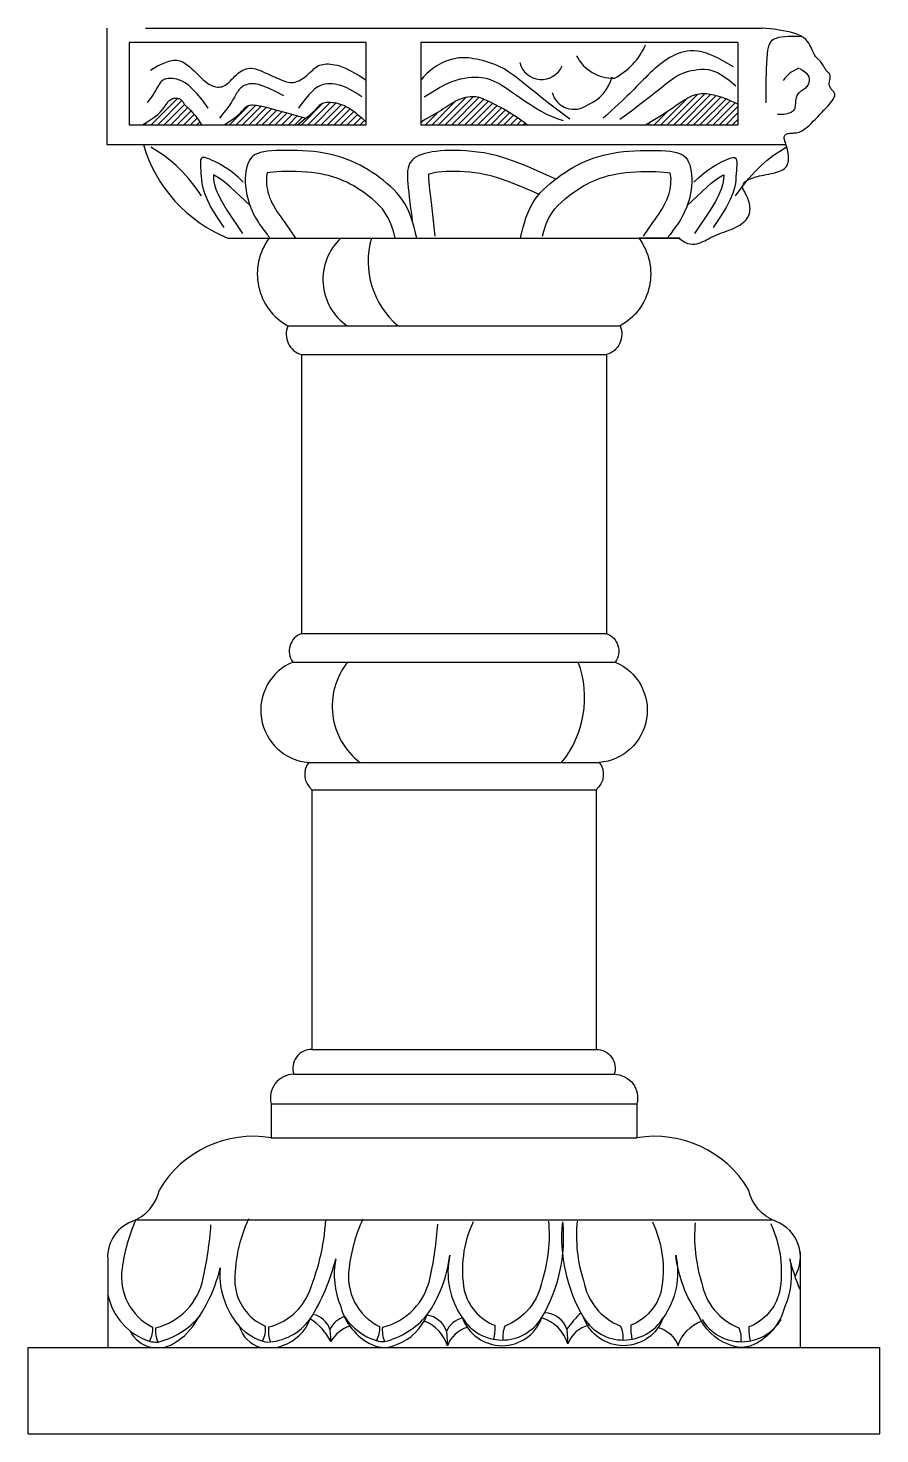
# Model space of a CAD drawing. Extents: x 1629 to 1966, y 405 to 1335.
# Drawn here: x 1660.4 to 1945.4, y 405.5 to 875.8 of the extents above; entities that cross this region are included whole.
import ezdxf

# ---------------------------------------------------------------- set-up
doc = ezdxf.new("R2010")
doc.units = 0
doc.header["$LTSCALE"] = 10
doc.header["$MEASUREMENT"] = 0
for name, color, linetype in [('3', 3, 'CONTINUOUS'), ('4', 4, 'CONTINUOUS'), ('7', 7, 'CONTINUOUS'), ('BH', 3, 'CONTINUOUS')]:
    doc.layers.add(name, color=color, linetype=linetype)
pattern_1 = [(45, (882.2914, 1049.1103), (-1.092692, 1.092692), [])]

msp = doc.modelspace()

# ---------------------------------------------------------------- hatches: boundary and pattern name
at = {"layer": 'BH'}
h = msp.add_hatch(dxfattribs=at)
h.set_pattern_fill('ANSI31', color=256, scale=12.3624, style=0)
h.set_pattern_definition(pattern_1)
h.paths.add_polyline_path([(1718.44, 843.47), (1717.28, 845.21), (1716.29, 846.57), (1715.46, 847.61), (1714.77, 848.38), (1714.2, 848.94), (1713.74, 849.34), (1713.37, 849.63), (1712.94, 850), (1712.64, 850.38), (1712.47, 850.64), (1712.32, 850.89), (1712.18, 851.13), (1712.03, 851.36), (1711.87, 851.58), (1711.68, 851.77), (1711.45, 851.95), (1711.19, 852.1), (1710.9, 852.22), (1710.58, 852.31), (1710.25, 852.37), (1709.9, 852.39), (1709.55, 852.38), (1709.2, 852.33), (1708.85, 852.24), (1708.51, 852.11), (1708.18, 851.93), (1707.85, 851.7), (1707.53, 851.43), (1707.21, 851.1), (1706.9, 850.72), (1706.59, 850.29), (1706.28, 849.79), (1705.91, 849.22), (1705.41, 848.56), (1704.72, 847.81), (1703.77, 846.93), (1702.5, 845.93), (1700.84, 844.78), (1698.71, 843.47)])
h = msp.add_hatch(dxfattribs=at)
h.set_pattern_fill('ANSI31', color=256, scale=12.3624, style=0)
h.set_pattern_definition(pattern_1)
h.paths.add_polyline_path([(1750.5, 843.47), (1751.08, 843.92), (1751.74, 844.42), (1752.44, 844.97), (1753.16, 845.54), (1753.28, 845.64), (1750.11, 846.54), (1746.62, 847.54), (1744.11, 848.25), (1742.4, 848.73), (1741.29, 849.04), (1740.58, 849.23), (1740.07, 849.36), (1739.59, 849.47), (1739.12, 849.58), (1738.65, 849.67), (1738.19, 849.77), (1737.74, 849.85), (1737.3, 849.92), (1736.86, 849.99), (1736.44, 850.04), (1736.02, 850.08), (1735.62, 850.1), (1735.24, 850.1), (1734.86, 850.08), (1734.5, 850.02), (1734.16, 849.92), (1733.83, 849.79), (1733.52, 849.6), (1733.23, 849.37), (1732.93, 849.09), (1732.63, 848.76), (1732.32, 848.39), (1731.96, 847.99), (1731.56, 847.56), (1731.1, 847.11), (1730.57, 846.63), (1729.97, 846.13), (1729.31, 845.64), (1728.63, 845.15), (1727.96, 844.7), (1727.33, 844.29), (1726.78, 843.93), (1726.34, 843.66), (1726.03, 843.47)])
h.paths.add_polyline_path([(1773.54, 843.47), (1773.54, 844.38), (1772.84, 845.02), (1772.12, 845.67), (1771.38, 846.31), (1770.64, 846.94), (1769.9, 847.54), (1769.16, 848.11), (1768.41, 848.64), (1767.68, 849.11), (1766.95, 849.52), (1766.23, 849.87), (1765.53, 850.16), (1764.84, 850.41), (1764.18, 850.61), (1763.53, 850.76), (1762.91, 850.88), (1762.31, 850.97), (1761.74, 851.02), (1761.21, 851.05), (1760.7, 851.04), (1760.22, 851.01), (1759.78, 850.94), (1759.37, 850.84), (1758.99, 850.7), (1758.65, 850.53), (1758.34, 850.33), (1758.05, 850.09), (1757.76, 849.81), (1757.46, 849.49), (1757.13, 849.14), (1756.76, 848.74), (1756.33, 848.29), (1755.83, 847.81), (1755.24, 847.27), (1754.58, 846.71), (1753.88, 846.13), (1753.16, 845.54), (1752.44, 844.97), (1751.74, 844.42), (1751.08, 843.92), (1750.5, 843.47)])
h.paths.add_polyline_path([(1827.52, 843.47), (1826.93, 843.91), (1826.28, 844.4), (1825.56, 844.92), (1824.8, 845.46), (1823.99, 846.02), (1823.15, 846.59), (1822.28, 847.16), (1821.38, 847.71), (1820.47, 848.25), (1819.54, 848.76), (1818.63, 849.26), (1817.72, 849.72), (1816.84, 850.17), (1815.99, 850.59), (1815.18, 850.98), (1814.43, 851.34), (1813.74, 851.67), (1813.1, 851.97), (1812.5, 852.24), (1811.92, 852.47), (1811.35, 852.66), (1810.78, 852.8), (1810.2, 852.9), (1809.59, 852.95), (1808.94, 852.95), (1808.26, 852.9), (1807.56, 852.79), (1806.84, 852.65), (1806.11, 852.46), (1805.38, 852.23), (1804.65, 851.96), (1803.94, 851.65), (1803.26, 851.31), (1802.59, 850.93), (1801.92, 850.53), (1801.26, 850.11), (1800.59, 849.67), (1799.9, 849.21), (1799.19, 848.75), (1798.45, 848.27), (1797.68, 847.79), (1796.87, 847.31), (1796.05, 846.84), (1795.2, 846.36), (1794.34, 845.88), (1793.48, 845.41), (1792.63, 844.95), (1791.78, 844.5), (1791.78, 843.47)])
h.paths.add_polyline_path([(1897.88, 843.47), (1897.88, 850.35), (1897.01, 850.79), (1896.3, 851.14), (1895.74, 851.41), (1895.28, 851.63), (1894.89, 851.81), (1894.53, 851.96), (1894.18, 852.09), (1893.79, 852.24), (1893.34, 852.4), (1892.83, 852.57), (1892.27, 852.76), (1891.67, 852.95), (1891.05, 853.13), (1890.41, 853.31), (1889.77, 853.48), (1889.14, 853.63), (1888.52, 853.76), (1887.91, 853.86), (1887.31, 853.93), (1886.72, 853.97), (1886.14, 853.98), (1885.55, 853.95), (1884.96, 853.87), (1884.36, 853.76), (1883.75, 853.59), (1883.12, 853.38), (1882.48, 853.13), (1881.82, 852.83), (1881.14, 852.48), (1880.43, 852.08), (1879.69, 851.64), (1878.93, 851.15), (1878.12, 850.61), (1877.23, 850), (1876.2, 849.3), (1874.97, 848.47), (1873.49, 847.5), (1871.7, 846.36), (1869.55, 845.02), (1866.99, 843.47)])

# ---------------------------------------------------------------- linework, layer by layer
at = {"layer": '3'}
for p, q in [((1751.84, 766.56), (1853.95, 766.56)), ((1751.84, 673.29), (1853.95, 673.29)), ((1755.35, 621.02), (1850.44, 621.02)), ((1749.27, 525.82), (1856.52, 525.82)), ((1741.71, 515.9), (1864.08, 515.9)), ((1800.36, 439.88), (1800.7, 434.95)), ((1840.65, 440.53), (1840.99, 435.6))]:
    msp.add_line(p, q, dxfattribs=at)
for points in [[(1907.29, 850.82), (1907.29, 857.25), (1907.4, 862.2), (1907.62, 865.87), (1907.93, 868.47), (1908.34, 870.19), (1908.84, 871.25), (1909.41, 871.86), (1910.05, 872.22), (1910.76, 872.49), (1911.56, 872.72), (1912.48, 872.91), (1913.55, 873.03), (1914.79, 873.11), (1916.23, 873.13), (1917.9, 873.1), (1919.12, 873.04)], [(1841.67, 845.33), (1838.06, 848.05), (1834.99, 850.4), (1832.4, 852.41), (1830.22, 854.13), (1828.39, 855.59), (1826.84, 856.83), (1825.51, 857.9), (1824.33, 858.84), (1823.24, 859.68), (1822.22, 860.43), (1821.25, 861.11), (1820.31, 861.71), (1819.4, 862.26), (1818.49, 862.75), (1817.56, 863.2), (1816.6, 863.61), (1815.6, 863.99), (1814.57, 864.34), (1813.52, 864.66), (1812.47, 864.94), (1811.42, 865.19), (1810.4, 865.41), (1809.41, 865.58), (1808.47, 865.72), (1807.6, 865.82), (1806.77, 865.87), (1805.99, 865.89), (1805.25, 865.87), (1804.52, 865.81), (1803.82, 865.71), (1803.11, 865.58), (1802.39, 865.41), (1801.66, 865.21), (1800.92, 864.97), (1800.17, 864.69), (1799.42, 864.38), (1798.67, 864.04), (1797.92, 863.65), (1797.19, 863.23), (1796.47, 862.78), (1795.77, 862.28), (1795.09, 861.76), (1794.45, 861.21), (1793.84, 860.64), (1793.26, 860.06), (1792.72, 859.48), (1792.23, 858.91), (1791.78, 858.34)], [(1896.4, 862.81), (1893.66, 864.43), (1891.28, 865.71), (1889.21, 866.69), (1887.41, 867.39), (1885.84, 867.85), (1884.45, 868.11), (1883.19, 868.22), (1882.03, 868.2), (1880.93, 868.09), (1879.87, 867.89), (1878.85, 867.63), (1877.87, 867.29), (1876.92, 866.9), (1876.01, 866.45), (1875.12, 865.95), (1874.24, 865.41), (1873.39, 864.83), (1872.56, 864.23), (1871.73, 863.59), (1870.93, 862.93), (1870.13, 862.24), (1869.34, 861.54), (1868.56, 860.82), (1867.79, 860.08), (1867.03, 859.33), (1866.26, 858.57), (1865.5, 857.8), (1864.73, 857.02), (1863.96, 856.23), (1863.17, 855.43), (1862.37, 854.63), (1861.56, 853.82), (1860.72, 853), (1859.84, 852.16), (1858.91, 851.28), (1857.91, 850.34), (1856.82, 849.33), (1855.62, 848.23), (1854.3, 847.03), (1852.84, 845.7)], [(1701.32, 861.69), (1703.76, 863.13), (1705.82, 864.13), (1707.54, 864.75), (1708.99, 865.05), (1710.2, 865.06), (1711.23, 864.85), (1712.13, 864.48), (1712.95, 863.98), (1713.74, 863.42), (1714.5, 862.81), (1715.24, 862.16), (1715.94, 861.5), (1716.62, 860.84), (1717.26, 860.2), (1717.87, 859.59), (1718.44, 859.03), (1718.99, 858.52), (1719.5, 858.08), (1719.99, 857.69), (1720.46, 857.35), (1720.92, 857.06), (1721.38, 856.81), (1721.83, 856.6), (1722.29, 856.42), (1722.76, 856.27), (1723.24, 856.16), (1723.73, 856.09), (1724.22, 856.07), (1724.72, 856.11), (1725.21, 856.2), (1725.71, 856.37), (1726.2, 856.61), (1726.69, 856.92), (1727.17, 857.31), (1727.65, 857.75), (1728.13, 858.22), (1728.62, 858.72), (1729.11, 859.22), (1729.6, 859.72), (1730.11, 860.2), (1730.63, 860.65), (1731.16, 861.06), (1731.7, 861.42), (1732.25, 861.73), (1732.81, 861.99), (1733.39, 862.18), (1733.98, 862.31), (1734.58, 862.37), (1735.19, 862.36), (1735.81, 862.28), (1736.44, 862.14), (1737.08, 861.95), (1737.73, 861.73), (1738.39, 861.47), (1739.05, 861.18), (1739.73, 860.88), (1740.4, 860.58), (1741.08, 860.27), (1741.76, 859.97), (1742.44, 859.66), (1743.11, 859.36), (1743.77, 859.07), (1744.43, 858.79), (1745.06, 858.53), (1745.68, 858.28), (1746.29, 858.06), (1746.88, 857.88), (1747.47, 857.73), (1748.05, 857.64), (1748.62, 857.6), (1749.2, 857.62), (1749.78, 857.72), (1750.36, 857.9), (1750.95, 858.15), (1751.53, 858.46), (1752.1, 858.82), (1752.67, 859.21), (1753.22, 859.63), (1753.74, 860.07), (1754.24, 860.51), (1754.72, 860.95), (1755.17, 861.38), (1755.62, 861.79), (1756.05, 862.17), (1756.49, 862.53), (1756.94, 862.85), (1757.41, 863.13), (1757.91, 863.36), (1758.43, 863.55), (1759, 863.68), (1759.59, 863.77), (1760.22, 863.81), (1760.87, 863.8), (1761.55, 863.76), (1762.26, 863.67), (1762.99, 863.55), (1763.76, 863.39), (1764.59, 863.16), (1765.53, 862.82), (1766.64, 862.35), (1767.95, 861.71), (1769.5, 860.87), (1771.35, 859.79), (1773.54, 858.44)], [(1858.42, 845.33), (1862.27, 848.18), (1865.51, 850.64), (1868.2, 852.74), (1870.43, 854.5), (1872.27, 855.98), (1873.81, 857.21), (1875.13, 858.22), (1876.29, 859.06), (1877.38, 859.74), (1878.41, 860.3), (1879.4, 860.75), (1880.38, 861.11), (1881.34, 861.39), (1882.33, 861.6), (1883.34, 861.77), (1884.39, 861.91), (1885.51, 862.02), (1886.71, 862.04), (1888.02, 861.91), (1889.47, 861.55), (1891.09, 860.9), (1892.88, 859.89), (1894.89, 858.44), (1897.14, 856.48)], [(1918.48, 862.32), (1919.5, 861.77), (1920.28, 861.2), (1920.87, 860.64), (1921.28, 860.07), (1921.54, 859.51), (1921.67, 858.98), (1921.71, 858.47), (1921.68, 857.99), (1921.6, 857.56), (1921.47, 857.16), (1921.31, 856.81), (1921.11, 856.48), (1920.88, 856.18), (1920.62, 855.9), (1920.34, 855.64), (1920.03, 855.4), (1919.7, 855.16), (1919.36, 854.93), (1919.02, 854.69), (1918.68, 854.45), (1918.37, 854.19), (1918.07, 853.9), (1917.82, 853.59), (1917.6, 853.24), (1917.44, 852.85), (1917.31, 852.43), (1917.23, 851.99), (1917.17, 851.53), (1917.13, 851.07), (1917.09, 850.61), (1917.06, 850.17), (1917.02, 849.75), (1916.96, 849.37), (1916.87, 849.02), (1916.75, 848.7), (1916.59, 848.41), (1916.39, 848.15), (1916.13, 847.91), (1915.8, 847.69), (1915.4, 847.49), (1914.93, 847.31), (1914.4, 847.15), (1913.83, 847.02), (1913.23, 846.93), (1912.63, 846.87), (1912.04, 846.86), (1911.48, 846.89), (1910.97, 846.99)], [(1918.27, 862.42), (1917.17, 861.85), (1916.33, 861.4), (1915.67, 861.01), (1915.14, 860.63), (1914.67, 860.22), (1914.21, 859.74), (1913.68, 859.12), (1913.05, 858.32)], [(1720.68, 849.05), (1718.71, 851.68), (1716.98, 853.77), (1715.46, 855.39), (1714.14, 856.6), (1712.97, 857.46), (1711.95, 858.05), (1711.04, 858.44), (1710.22, 858.68), (1709.48, 858.85), (1708.79, 858.94), (1708.17, 858.98), (1707.61, 858.97), (1707.11, 858.92), (1706.66, 858.84), (1706.26, 858.72), (1705.91, 858.59), (1705.61, 858.44), (1705.34, 858.28), (1705.09, 858.08), (1704.86, 857.84), (1704.63, 857.54), (1704.39, 857.19), (1704.13, 856.77), (1703.83, 856.27), (1703.5, 855.68), (1703.12, 855.02), (1702.71, 854.32), (1702.26, 853.6), (1701.78, 852.87), (1701.28, 852.17), (1700.75, 851.5), (1700.2, 850.91)], [(1745.99, 853.14), (1743.19, 854.6), (1740.88, 855.68), (1739.01, 856.43), (1737.52, 856.9), (1736.33, 857.14), (1735.39, 857.2), (1734.64, 857.14), (1734.02, 857.01), (1733.47, 856.85), (1732.97, 856.67), (1732.53, 856.46), (1732.14, 856.24), (1731.79, 855.99), (1731.47, 855.72), (1731.18, 855.43), (1730.92, 855.12), (1730.67, 854.78), (1730.43, 854.42), (1730.19, 854.03), (1729.96, 853.62), (1729.71, 853.17), (1729.44, 852.7), (1729.16, 852.19), (1728.84, 851.65), (1728.48, 851.07), (1728.08, 850.46), (1727.63, 849.8), (1727.12, 849.09), (1726.55, 848.33), (1725.91, 847.52), (1725.2, 846.64), (1724.4, 845.7)], [(1772.05, 852.76), (1770.08, 854.13), (1768.32, 855.19), (1766.77, 855.97), (1765.41, 856.52), (1764.2, 856.88), (1763.13, 857.08), (1762.17, 857.16), (1761.32, 857.17), (1760.54, 857.12), (1759.83, 857.03), (1759.16, 856.89), (1758.55, 856.7), (1757.96, 856.46), (1757.39, 856.15), (1756.83, 855.78), (1756.26, 855.34), (1755.68, 854.82), (1755.09, 854.24), (1754.46, 853.57), (1753.81, 852.83), (1753.13, 852.01), (1752.41, 851.11), (1751.64, 850.12), (1750.83, 849.05)], [(1792.9, 852.76), (1795.65, 854.52), (1798.05, 855.93), (1800.15, 857.01), (1802, 857.83), (1803.62, 858.42), (1805.07, 858.82), (1806.39, 859.08), (1807.61, 859.24), (1808.77, 859.34), (1809.88, 859.38), (1810.96, 859.36), (1812, 859.28), (1813.02, 859.12), (1814.02, 858.9), (1815, 858.6), (1815.98, 858.22), (1816.96, 857.76), (1817.96, 857.22), (1818.99, 856.6), (1820.07, 855.91), (1821.21, 855.13), (1822.43, 854.28), (1823.76, 853.36), (1825.2, 852.36), (1826.76, 851.3), (1828.43, 850.2), (1830.18, 849.1), (1832, 848.04), (1833.86, 847.06), (1835.73, 846.19), (1837.6, 845.48), (1839.44, 844.95)], [(1698.71, 843.47), (1700.84, 844.78), (1702.5, 845.93), (1703.77, 846.93), (1704.72, 847.81), (1705.41, 848.56), (1705.91, 849.22), (1706.28, 849.79), (1706.59, 850.29), (1706.9, 850.72), (1707.21, 851.1), (1707.53, 851.43), (1707.85, 851.7), (1708.18, 851.93), (1708.51, 852.11), (1708.85, 852.24), (1709.2, 852.33), (1709.55, 852.38), (1709.9, 852.39), (1710.25, 852.37), (1710.58, 852.31), (1710.9, 852.22), (1711.19, 852.1), (1711.45, 851.95), (1711.68, 851.77), (1711.87, 851.58), (1712.03, 851.36), (1712.18, 851.13), (1712.32, 850.89), (1712.47, 850.64), (1712.64, 850.38), (1712.83, 850.13), (1713.08, 849.88), (1713.37, 849.63), (1713.74, 849.34), (1714.2, 848.94), (1714.77, 848.38), (1715.46, 847.61), (1716.29, 846.57), (1717.28, 845.21), (1718.44, 843.47)], [(1791.78, 844.5), (1792.63, 844.95), (1793.48, 845.41), (1794.34, 845.88), (1795.2, 846.36), (1796.05, 846.84), (1796.87, 847.31), (1797.68, 847.79), (1798.45, 848.27), (1799.19, 848.75), (1799.9, 849.21), (1800.59, 849.67), (1801.26, 850.11), (1801.92, 850.53), (1802.59, 850.93), (1803.26, 851.31), (1803.94, 851.65), (1804.65, 851.96), (1805.38, 852.23), (1806.11, 852.46), (1806.84, 852.65), (1807.56, 852.79), (1808.26, 852.9), (1808.94, 852.95), (1809.59, 852.95), (1810.2, 852.9), (1810.78, 852.8), (1811.35, 852.66), (1811.92, 852.47), (1812.5, 852.24), (1813.1, 851.97), (1813.74, 851.67), (1814.43, 851.34), (1815.18, 850.98), (1815.99, 850.59), (1816.84, 850.17), (1817.72, 849.72), (1818.63, 849.26), (1819.54, 848.76), (1820.47, 848.25), (1821.38, 847.71), (1822.28, 847.16), (1823.15, 846.59), (1823.99, 846.02), (1824.8, 845.46), (1825.56, 844.92), (1826.28, 844.4), (1826.93, 843.91), (1827.52, 843.47)], [(1866.99, 843.47), (1869.55, 845.02), (1871.7, 846.36), (1873.49, 847.5), (1874.97, 848.47), (1876.2, 849.3), (1877.23, 850), (1878.12, 850.61), (1878.93, 851.15), (1879.69, 851.64), (1880.43, 852.08), (1881.14, 852.48), (1881.82, 852.83), (1882.48, 853.13), (1883.12, 853.38), (1883.75, 853.59), (1884.36, 853.76), (1884.96, 853.87), (1885.55, 853.95), (1886.14, 853.98), (1886.72, 853.97), (1887.31, 853.93), (1887.91, 853.86), (1888.52, 853.76), (1889.14, 853.63), (1889.77, 853.48), (1890.41, 853.31), (1891.05, 853.13), (1891.67, 852.95), (1892.27, 852.76), (1892.83, 852.57), (1893.34, 852.4), (1893.79, 852.24), (1894.18, 852.09), (1894.53, 851.96), (1894.89, 851.81), (1895.28, 851.63), (1895.74, 851.41), (1896.3, 851.14), (1897.01, 850.79), (1897.88, 850.35)], [(1726.03, 843.47), (1726.34, 843.66), (1726.78, 843.93), (1727.33, 844.29), (1727.96, 844.7), (1728.63, 845.15), (1729.31, 845.64), (1729.97, 846.13), (1730.57, 846.63), (1731.1, 847.11), (1731.56, 847.56), (1731.96, 847.99), (1732.32, 848.39), (1732.63, 848.76), (1732.93, 849.09), (1733.23, 849.37), (1733.52, 849.6), (1733.83, 849.79), (1734.16, 849.92), (1734.5, 850.02), (1734.86, 850.08), (1735.24, 850.1), (1735.62, 850.1), (1736.02, 850.08), (1736.44, 850.04), (1736.86, 849.99), (1737.3, 849.92), (1737.74, 849.85), (1738.19, 849.77), (1738.65, 849.67), (1739.12, 849.58), (1739.59, 849.47), (1740.07, 849.36), (1740.58, 849.23), (1741.29, 849.04), (1742.4, 848.73), (1744.11, 848.25), (1746.62, 847.54), (1750.11, 846.54), (1753.28, 845.64)], [(1750.5, 843.47), (1751.08, 843.92), (1751.74, 844.42), (1752.44, 844.97), (1753.16, 845.54), (1753.88, 846.13), (1754.58, 846.71), (1755.24, 847.27), (1755.83, 847.81), (1756.33, 848.29), (1756.76, 848.74), (1757.13, 849.14), (1757.46, 849.49), (1757.76, 849.81), (1758.05, 850.09), (1758.34, 850.33), (1758.65, 850.53), (1758.99, 850.7), (1759.37, 850.84), (1759.78, 850.94), (1760.22, 851.01), (1760.7, 851.04), (1761.21, 851.05), (1761.74, 851.02), (1762.31, 850.97), (1762.91, 850.88), (1763.53, 850.76), (1764.18, 850.61), (1764.84, 850.41), (1765.53, 850.16), (1766.23, 849.87), (1766.95, 849.52), (1767.68, 849.11), (1768.41, 848.64), (1769.16, 848.11), (1769.9, 847.54), (1770.64, 846.94), (1771.38, 846.31), (1772.12, 845.67), (1772.84, 845.02), (1773.54, 844.38)], [(1783.19, 805.49), (1782.61, 807.86), (1781.77, 810.33), (1780.87, 812.32), (1779.92, 813.94), (1778.93, 815.3), (1777.87, 816.49), (1776.73, 817.59), (1775.48, 818.67), (1774.19, 819.7), (1772.93, 820.65), (1771.71, 821.51), (1770.52, 822.3), (1769.34, 823), (1768.18, 823.64), (1767.02, 824.23), (1765.84, 824.76), (1764.65, 825.25), (1763.44, 825.69), (1762.2, 826.08), (1760.92, 826.44), (1759.59, 826.75), (1758.2, 827.02), (1756.74, 827.26), (1755.2, 827.45), (1753.57, 827.6), (1751.87, 827.72), (1750.15, 827.79), (1748.43, 827.83), (1746.76, 827.83), (1745.16, 827.8), (1743.68, 827.74), (1742.36, 827.65), (1741.27, 827.55), (1740.46, 827.44), (1740.41, 827.43), (1740.4, 827.38), (1740.29, 826.79), (1740.21, 826.09), (1740.16, 825.29), (1740.17, 824.44), (1740.22, 823.57), (1740.32, 822.7), (1740.47, 821.83), (1740.67, 820.95), (1740.93, 820.07), (1741.23, 819.18), (1741.59, 818.28), (1742.01, 817.37), (1742.49, 816.45), (1743.05, 815.48), (1743.66, 814.5), (1744.29, 813.54), (1744.92, 812.63), (1745.5, 811.8), (1746.03, 811.07), (1746.49, 810.42), (1749.86, 805.49)], [(1831.43, 820.12), (1828.95, 821.25), (1824.66, 823.08), (1821.07, 824.49), (1818.1, 825.52), (1815.62, 826.26), (1813.53, 826.77), (1811.67, 827.13), (1809.9, 827.38), (1808.14, 827.58), (1806.42, 827.73), (1804.76, 827.82), (1803.18, 827.86), (1801.68, 827.86), (1800.27, 827.81), (1798.96, 827.72), (1797.76, 827.6), (1796.69, 827.45), (1795.77, 827.28), (1795.02, 827.1), (1794.44, 826.92), (1794.32, 826.87), (1794.32, 826.84), (1794.32, 826.19), (1794.35, 825.33), (1794.43, 824.28), (1794.55, 823.06), (1794.7, 821.67), (1794.89, 820.1), (1795.11, 818.37), (1795.35, 816.47), (1795.59, 814.4), (1796.52, 806.24)], [(1832.53, 806.24), (1832.93, 807.86), (1833.77, 810.33), (1834.67, 812.32), (1835.62, 813.94), (1836.61, 815.3), (1837.67, 816.49), (1838.81, 817.59), (1840.06, 818.67), (1841.35, 819.7), (1842.61, 820.65), (1843.83, 821.51), (1845.02, 822.3), (1846.2, 823), (1847.36, 823.64), (1848.52, 824.23), (1849.7, 824.76), (1850.89, 825.25), (1852.1, 825.69), (1853.34, 826.08), (1854.62, 826.44), (1855.95, 826.75), (1857.34, 827.02), (1858.8, 827.26), (1860.35, 827.45), (1861.97, 827.6), (1863.67, 827.72), (1865.39, 827.79), (1867.11, 827.83), (1868.78, 827.83), (1870.38, 827.8), (1871.86, 827.74), (1873.18, 827.65), (1874.27, 827.55), (1875.08, 827.44), (1875.13, 827.43), (1875.14, 827.38), (1875.25, 826.79), (1875.34, 826.09), (1875.38, 825.29), (1875.37, 824.44), (1875.32, 823.57), (1875.22, 822.7), (1875.07, 821.83), (1874.87, 820.95), (1874.61, 820.07), (1874.31, 819.18), (1873.95, 818.28), (1873.53, 817.37), (1873.05, 816.45), (1872.5, 815.48), (1871.89, 814.5), (1871.25, 813.54), (1870.62, 812.63), (1870.04, 811.8), (1869.51, 811.07), (1869.05, 810.42), (1866.19, 806.24)], [(1734.77, 816.3), (1728.01, 822.72), (1726.62, 823.92), (1725.33, 824.91), (1724.14, 825.73), (1723.05, 826.41), (1722.41, 826.76), (1722.43, 826.41), (1722.49, 825.4), (1722.6, 824.43), (1722.82, 823.35), (1723.25, 821.96), (1724.01, 820.16), (1725.21, 817.84), (1726.93, 814.95), (1732.19, 807.08)], [(1880.78, 816.3), (1887.53, 822.72), (1888.92, 823.92), (1890.21, 824.91), (1891.4, 825.73), (1892.5, 826.41), (1893.13, 826.76), (1893.11, 826.41), (1893.05, 825.4), (1892.94, 824.43), (1892.72, 823.35), (1892.29, 821.96), (1891.53, 820.16), (1890.34, 817.84), (1888.61, 814.95), (1883.36, 807.08)]]:
    msp.add_lwpolyline(points, dxfattribs=at)
for points in [[(1696.47, 477.14, 0.075842), (1691.89, 460.85, 0.326478), (1702.05, 441.2, -0.130924), (1701.04, 436.5)], [(1703.88, 436.2, -0.130032), (1703.17, 441, 0.293474), (1718.98, 457.59, 0.037622), (1721.59, 475.47, 0.037622)], [(1734.2, 477.43, 0.118669), (1729.62, 455.55, 0.273652), (1739.72, 441.55, -0.134594), (1738.79, 436.59)], [(1772.37, 477.34, 0.075842), (1767.79, 461.05, 0.326478), (1777.95, 441.4, -0.130924), (1776.94, 436.7)], [(1779.77, 436.4, -0.130032), (1779.06, 441.2, 0.293474), (1794.88, 457.79, 0.037622), (1797.49, 475.67, 0.037622)], [(1809.31, 476.47, 0.15698), (1806.34, 453.46, 0.243865), (1816.52, 441.82, -0.072843), (1816.12, 437.14)], [(1834.48, 476.7, -0.102314), (1832.34, 456.77, -0.259326), (1819.95, 441.57, 0.132589), (1819.25, 436.88, 0.132589)], [(1844.09, 476.7, 0.102314), (1846.23, 456.77, 0.259326), (1858.62, 441.57, -0.132589), (1859.32, 436.88, -0.132589)], [(1869.26, 476.47, -0.15698), (1872.23, 453.46, -0.243865), (1862.05, 441.82, 0.072843), (1862.45, 437.14)], [(1883.6, 476.15, 0.102314), (1885.74, 456.22, 0.259326), (1898.13, 441.02, -0.132589), (1898.84, 436.33, -0.132589)], [(1908.78, 475.92, -0.15698), (1911.75, 452.91, -0.243865), (1901.57, 441.26, 0.072843), (1901.97, 436.59)], [(1687.14, 452.1, 0.272938), (1701.04, 436.5, 0.072448), (1703.88, 436.2, 0.157026), (1717.94, 445.01, 0.157026)], [(1731.09, 441.43, 0.139223), (1740.17, 436.19, 0.234549), (1754.82, 443.96, 0.234549)], [(1766.21, 444.73, 0.167518), (1776.94, 436.7, 0.072448), (1779.77, 436.4, 0.157026), (1793.84, 445.21, 0.157026)], [(1807.34, 441.12, 0.241624), (1800.7, 434.95, 0.244746), (1792.87, 443.18)], [(1805.7, 444.33, 0.214119), (1800.36, 439.88, 0.286241), (1793.84, 445.21, 0.286241)], [(1847.93, 441.84, 0.249871), (1840.99, 435.6, 0.254253), (1832.22, 444.28, 0.254253)], [(1845.43, 446.05, 0.046684), (1840.65, 440.53, 0.304792), (1833.22, 446.05, 0.304792)], [(1871.23, 441.12, -0.241624), (1877.88, 434.95, -0.244746), (1885.7, 443.18)]]:
    msp.add_lwpolyline(points, format="xyb", dxfattribs=at)
for centre, radius, start, end in [((1846.25, 879.17), 22.57, 297.1791, 336.7129), ((1856.04, 872.69), 13.61, 206.9254, 272.1942), ((1832.17, 866.07), 7.47, 193.781, 337.2001), ((1842.17, 863.23), 14.16, 292.674, 344.573), ((1843.05, 856.22), 7.59, 195.0061, 307.0887), ((1777.95, 791.7), 18.91, 133.1504, 235.1587), ((1802.55, 797.8), 28.37, 164.2765, 229.6552), ((1785.89, 648.95), 23.75, 141.6368, 232.565), ((1812.05, 651.81), 34.53, 321.0192, 20.1198), ((1682.99, 482.24), 77.2, 336.6464, 356.2092), ((1736.29, 460.36), 19.62, 283.5715, 333.6166), ((1744.49, 427.72), 19.25, 26.9527, 57.5335), ((1754.4, 438.24), 7.31, 17.5467, 79.2018), ((1768.99, 436.72), 8.48, 109.1652, 153.959), ((1818.97, 452.45), 15.56, 211.4462, 328.3422), ((1859.6, 452.45), 15.56, 211.6578, 328.5538), ((1899.11, 451.89), 15.56, 211.6578, 328.5538), ((1751, 439.91), 10.2, 172.1964, 200.8738), ((1772.22, 429.77), 12.51, 109.5295, 147.7362)]:
    msp.add_arc(centre, radius, start, end, dxfattribs=at)
at = {"layer": '4'}
for p, q in [((1699.74, 875.8), (1906.05, 875.8)), ((1698.98, 836.88), (1913.99, 836.88)), ((1741.04, 805.49), (1878.16, 805.49)), ((1755.35, 534.12), (1850.44, 534.12)), ((1741.71, 504.57), (1864.08, 504.57)), ((1696.47, 477.14), (1909.27, 477.14)), ((1918.65, 466.35), (1918.65, 434.45)), ((1687.14, 462.95), (1687.14, 434.45)), ((1660.43, 434.45), (1945.36, 434.45)), ((1660.43, 405.5), (1660.43, 434.45)), ((1945.36, 405.5), (1945.36, 434.45)), ((1660.43, 405.5), (1945.36, 405.5))]:
    msp.add_line(p, q, dxfattribs=at)
for points in [[(1686.76, 875.8), (1686.76, 836.88), (1698.98, 836.88, 0.228475), (1727.29, 805.49), (1741.04, 805.49, 0.453123), (1747.3, 776.18, 0.440414), (1751.84, 766.56), (1751.84, 673.29, 0.488951), (1748.94, 663.69, 0.782295), (1754.28, 630.09, 0.40435), (1755.35, 621.02), (1755.35, 534.12, 0.511512), (1749.27, 525.82, 0.486435), (1741.71, 515.9), (1741.71, 504.57)], [(1878.5, 805.49), (1864.75, 805.49, -0.453123), (1858.49, 776.18, -0.440414), (1853.95, 766.56), (1853.95, 673.29, -0.488951), (1856.85, 663.69, -0.782295), (1851.51, 630.09, -0.40435), (1850.44, 621.02), (1850.44, 534.12, -0.511512), (1856.52, 525.82, -0.486435), (1864.08, 515.9), (1864.08, 504.57)], [(1916.99, 458.16, 0.462419), (1910.64, 476.54, -0.254472), (1901.46, 487.18, 0.308792), (1864.08, 504.57)]]:
    msp.add_lwpolyline(points, format="xyb", dxfattribs=at)
for points in [[(1899.59, 823.58), (1899.75, 823.83), (1899.96, 824.08), (1900.21, 824.32), (1900.51, 824.56), (1900.84, 824.79), (1901.22, 825.01), (1901.64, 825.23), (1902.1, 825.43), (1902.6, 825.63), (1903.15, 825.82), (1903.74, 826), (1904.38, 826.17), (1905.07, 826.34), (1905.8, 826.5), (1906.57, 826.65), (1907.36, 826.8), (1908.16, 826.96), (1908.95, 827.12), (1909.72, 827.29), (1910.46, 827.48), (1911.15, 827.68), (1911.78, 827.9), (1912.35, 828.14), (1912.86, 828.41), (1913.32, 828.72), (1913.71, 829.06), (1914.03, 829.44), (1914.3, 829.87), (1914.51, 830.35), (1914.66, 830.87), (1914.75, 831.44), (1914.8, 832.03), (1914.8, 832.65), (1914.76, 833.28), (1914.69, 833.9), (1914.59, 834.5), (1914.47, 835.08), (1914.33, 835.63), (1914.19, 836.14), (1914.04, 836.62), (1913.89, 837.07), (1913.75, 837.49), (1913.62, 837.88), (1913.51, 838.24), (1913.43, 838.57), (1913.39, 838.88), (1913.37, 839.17), (1913.39, 839.43), (1913.44, 839.67), (1913.54, 839.88), (1913.66, 840.06), (1913.83, 840.21), (1914.04, 840.34), (1914.28, 840.44), (1914.56, 840.52), (1914.88, 840.57), (1915.21, 840.61), (1915.57, 840.65), (1915.94, 840.67), (1916.32, 840.7), (1916.71, 840.73), (1917.1, 840.77), (1917.5, 840.82), (1917.9, 840.91), (1918.33, 841.04), (1918.79, 841.22), (1919.28, 841.47), (1919.8, 841.79), (1920.38, 842.19), (1921, 842.69), (1921.66, 843.27), (1922.36, 843.92), (1923.08, 844.62), (1923.81, 845.35), (1924.55, 846.11), (1925.27, 846.87), (1925.98, 847.62), (1926.66, 848.35), (1927.31, 849.05), (1927.91, 849.72), (1928.46, 850.36), (1928.95, 850.95), (1929.37, 851.5), (1929.72, 852), (1929.99, 852.44), (1930.18, 852.84), (1930.28, 853.18), (1930.31, 853.49), (1930.28, 853.76), (1930.2, 854.01), (1930.08, 854.24), (1929.92, 854.46), (1929.73, 854.68), (1929.53, 854.92), (1929.32, 855.16), (1929.12, 855.41), (1928.92, 855.68), (1928.75, 855.96), (1928.61, 856.26), (1928.5, 856.58), (1928.44, 856.92), (1928.43, 857.29), (1928.47, 857.67), (1928.53, 858.07), (1928.61, 858.46), (1928.68, 858.85), (1928.74, 859.22), (1928.76, 859.57), (1928.74, 859.9), (1928.66, 860.19), (1928.54, 860.45), (1928.37, 860.69), (1928.18, 860.91), (1927.96, 861.12), (1927.74, 861.34), (1927.52, 861.56), (1927.32, 861.79), (1927.14, 862.04), (1926.97, 862.31), (1926.81, 862.6), (1926.65, 862.9), (1926.48, 863.2), (1926.3, 863.52), (1926.09, 863.84), (1925.85, 864.16), (1925.58, 864.49), (1925.27, 864.81), (1924.94, 865.15), (1924.6, 865.49), (1924.26, 865.85), (1923.94, 866.23), (1923.63, 866.63), (1923.35, 867.05), (1923.11, 867.5), (1922.89, 867.98), (1922.68, 868.48), (1922.46, 869.01), (1922.21, 869.56), (1921.91, 870.13), (1921.55, 870.72), (1921.11, 871.34), (1920.57, 871.97), (1919.83, 872.61), (1918.8, 873.24), (1917.39, 873.84), (1915.51, 874.42), (1913.05, 874.94), (1909.93, 875.41), (1906.05, 875.8)], [(1878.16, 805.49), (1879.19, 804.73), (1880.16, 804.18), (1881.06, 803.8), (1881.91, 803.59), (1882.7, 803.52), (1883.45, 803.56), (1884.17, 803.68), (1884.84, 803.88), (1885.5, 804.11), (1886.13, 804.39), (1886.75, 804.69), (1887.37, 805.01), (1888, 805.34), (1888.64, 805.68), (1889.31, 806.02), (1890.02, 806.35), (1890.77, 806.67), (1891.55, 806.97), (1892.36, 807.27), (1893.18, 807.56), (1894, 807.86), (1894.82, 808.16), (1895.62, 808.48), (1896.4, 808.81), (1897.14, 809.16), (1897.84, 809.53), (1898.5, 809.92), (1899.11, 810.33), (1899.66, 810.76), (1900.16, 811.21), (1900.6, 811.68), (1900.97, 812.17), (1901.28, 812.68), (1901.52, 813.21), (1901.7, 813.75), (1901.82, 814.29), (1901.89, 814.85), (1901.92, 815.41), (1901.9, 815.97), (1901.83, 816.52), (1901.74, 817.06), (1901.61, 817.6), (1901.45, 818.12), (1901.27, 818.62), (1901.08, 819.1), (1900.88, 819.56), (1900.67, 819.99), (1900.45, 820.4), (1900.25, 820.77), (1900.05, 821.11), (1899.87, 821.43), (1899.71, 821.73), (1899.57, 822.01), (1899.47, 822.29), (1899.4, 822.55), (1899.38, 822.81), (1899.4, 823.07), (1899.47, 823.32)]]:
    msp.add_lwpolyline(points, dxfattribs=at)
for centre, radius, start, end in [((1735.76, 468.49), 36.56, 80.6341, 149.2751), ((1689.96, 490.29), 14.7, 290.6535, 347.762), ((1699.79, 464.65), 12.76, 111.3113, 187.6583)]:
    msp.add_arc(centre, radius, start, end, dxfattribs=at)
at = {"layer": '7'}
for p, q in [((1773.54, 870.99), (1694.25, 870.99)), ((1694.25, 870.99), (1694.25, 843.47)), ((1773.54, 843.47), (1773.54, 870.99)), ((1791.78, 870.99), (1791.78, 843.47)), ((1897.88, 870.99), (1791.78, 870.99)), ((1897.88, 870.99), (1897.88, 843.47)), ((1694.25, 843.47), (1773.54, 843.47)), ((1791.78, 843.47), (1897.88, 843.47)), ((1747.3, 776.18), (1858.49, 776.18)), ((1748.94, 663.69), (1856.85, 663.69)), ((1754.28, 630.09), (1851.51, 630.09)), ((1761.37, 440.44), (1761.65, 436.45))]:
    msp.add_line(p, q, dxfattribs=at)
for points in [[(1718.47, 819.72), (1716.3, 822.74), (1714.16, 825.41), (1712.04, 827.77), (1709.94, 829.84), (1707.85, 831.67), (1705.75, 833.27), (1703.65, 834.69), (1701.53, 835.96)], [(1732.42, 824.22), (1730.77, 825.78), (1729.22, 827.11), (1727.76, 828.24), (1726.39, 829.18), (1725.13, 829.96), (1723.97, 830.6), (1722.93, 831.13), (1721.99, 831.56), (1721.18, 831.92), (1720.48, 832.2), (1719.89, 832.4), (1719.39, 832.52), (1718.98, 832.54), (1718.66, 832.47), (1718.42, 832.29), (1718.24, 832.01), (1718.13, 831.62), (1718.08, 831.12), (1718.06, 830.52), (1718.09, 829.82), (1718.13, 829.03), (1718.19, 828.15), (1718.26, 827.2), (1718.32, 826.17), (1718.38, 825.05), (1718.52, 823.79), (1718.82, 822.32), (1719.38, 820.55), (1720.28, 818.41), (1721.6, 815.84), (1723.45, 812.75), (1725.9, 809.08)], [(1790.44, 805.49), (1790.34, 805.97), (1790.16, 806.79), (1789.89, 807.9), (1789.55, 809.23), (1789.11, 810.71), (1788.6, 812.28), (1788, 813.87), (1787.31, 815.41), (1786.54, 816.87), (1785.69, 818.22), (1784.77, 819.48), (1783.78, 820.66), (1782.73, 821.78), (1781.63, 822.84), (1780.48, 823.85), (1779.29, 824.82), (1778.07, 825.76), (1776.81, 826.67), (1775.51, 827.54), (1774.19, 828.38), (1772.84, 829.17), (1771.47, 829.92), (1770.07, 830.62), (1768.64, 831.26), (1767.2, 831.85), (1765.72, 832.39), (1764.22, 832.87), (1762.67, 833.29), (1761.08, 833.67), (1759.44, 833.99), (1757.73, 834.26), (1755.97, 834.48), (1754.14, 834.66), (1752.27, 834.78), (1750.38, 834.86), (1748.52, 834.9), (1746.69, 834.91), (1744.95, 834.87), (1743.3, 834.81), (1741.79, 834.71), (1740.44, 834.58), (1739.23, 834.41), (1738.17, 834.18), (1737.24, 833.89), (1736.42, 833.52), (1735.72, 833.05), (1735.11, 832.48), (1734.59, 831.79), (1734.15, 830.96), (1733.79, 830.03), (1733.5, 828.99), (1733.29, 827.87), (1733.15, 826.69), (1733.09, 825.46), (1733.09, 824.21), (1733.17, 822.95), (1733.32, 821.69), (1733.53, 820.44), (1733.8, 819.21), (1734.13, 818.01), (1734.5, 816.84), (1734.92, 815.71), (1735.38, 814.62), (1735.87, 813.58), (1736.39, 812.6), (1736.92, 811.67), (1737.46, 810.81), (1737.99, 810.02), (1738.5, 809.29), (1738.98, 808.64), (1739.42, 808.06), (1739.8, 807.56), (1740.12, 807.14), (1740.38, 806.79), (1740.59, 806.5), (1740.77, 806.26), (1740.91, 806.04), (1741.04, 805.85), (1741.15, 805.67), (1741.27, 805.49)], [(1837, 825.28), (1831.77, 827.66), (1827.31, 829.57), (1823.5, 831.06), (1820.25, 832.19), (1817.46, 833.03), (1815.02, 833.62), (1812.83, 834.04), (1810.79, 834.33), (1808.82, 834.55), (1806.9, 834.72), (1805.05, 834.82), (1803.26, 834.87), (1801.55, 834.86), (1799.92, 834.81), (1798.37, 834.71), (1796.92, 834.56), (1795.56, 834.37), (1794.3, 834.13), (1793.15, 833.85), (1792.1, 833.53), (1791.15, 833.15), (1790.31, 832.72), (1789.59, 832.25), (1788.97, 831.71), (1788.46, 831.12), (1788.06, 830.47), (1787.75, 829.75), (1787.53, 828.95), (1787.39, 828.08), (1787.32, 827.12), (1787.31, 826.07), (1787.35, 824.93), (1787.45, 823.68), (1787.58, 822.33), (1787.75, 820.85), (1787.94, 819.25), (1788.16, 817.51), (1788.39, 815.62), (1788.64, 813.59), (1788.89, 811.39)], [(1825.1, 805.49), (1825.2, 805.97), (1825.38, 806.79), (1825.65, 807.9), (1826, 809.23), (1826.43, 810.71), (1826.94, 812.28), (1827.55, 813.87), (1828.23, 815.41), (1829, 816.87), (1829.85, 818.22), (1830.77, 819.48), (1831.76, 820.66), (1832.81, 821.78), (1833.91, 822.84), (1835.06, 823.85), (1836.25, 824.82), (1837.48, 825.76), (1838.74, 826.67), (1840.03, 827.54), (1841.35, 828.38), (1842.7, 829.17), (1844.07, 829.92), (1845.47, 830.62), (1846.9, 831.26), (1848.34, 831.85), (1849.82, 832.39), (1851.32, 832.87), (1852.87, 833.29), (1854.46, 833.67), (1856.11, 833.99), (1857.81, 834.26), (1859.57, 834.48), (1861.4, 834.66), (1863.27, 834.78), (1865.16, 834.86), (1867.03, 834.9), (1868.85, 834.91), (1870.59, 834.87), (1872.24, 834.81), (1873.75, 834.71), (1875.1, 834.58), (1876.31, 834.41), (1877.37, 834.18), (1878.3, 833.89), (1879.12, 833.52), (1879.82, 833.05), (1880.43, 832.48), (1880.95, 831.79), (1881.39, 830.96), (1881.75, 830.03), (1882.04, 828.99), (1882.25, 827.87), (1882.39, 826.69), (1882.46, 825.46), (1882.45, 824.21), (1882.37, 822.95), (1882.23, 821.69), (1882.01, 820.44), (1881.74, 819.21), (1881.42, 818.01), (1881.04, 816.84), (1880.62, 815.71), (1880.16, 814.62), (1879.67, 813.58), (1879.15, 812.6), (1878.62, 811.67), (1878.08, 810.81), (1877.55, 810.02), (1877.04, 809.29), (1876.56, 808.64), (1876.12, 808.06), (1875.74, 807.56), (1875.42, 807.14), (1875.16, 806.79), (1874.95, 806.5), (1874.77, 806.26), (1874.63, 806.04), (1874.5, 805.85), (1874.39, 805.67), (1874.27, 805.49)], [(1883.12, 824.22), (1884.77, 825.78), (1886.32, 827.11), (1887.78, 828.24), (1889.15, 829.18), (1890.41, 829.96), (1891.57, 830.6), (1892.62, 831.13), (1893.55, 831.56), (1894.36, 831.92), (1895.06, 832.2), (1895.66, 832.4), (1896.15, 832.52), (1896.56, 832.54), (1896.88, 832.47), (1897.12, 832.29), (1897.3, 832.01), (1897.41, 831.62), (1897.46, 831.12), (1897.48, 830.52), (1897.46, 829.82), (1897.41, 829.03), (1897.35, 828.15), (1897.28, 827.2), (1897.22, 826.17), (1897.16, 825.05), (1897.02, 823.79), (1896.72, 822.32), (1896.16, 820.55), (1895.27, 818.41), (1893.94, 815.84), (1892.1, 812.75), (1889.64, 809.08)], [(1897.07, 819.72), (1899.25, 822.74), (1901.39, 825.41), (1903.5, 827.77), (1905.6, 829.84), (1907.69, 831.67), (1909.79, 833.27), (1911.89, 834.69), (1914.01, 835.96)]]:
    msp.add_lwpolyline(points, dxfattribs=at)
for points in [[(1743.87, 434.45, 0.041468), (1745.47, 435.06, 0.224599), (1754.82, 443.96, 0.079745), (1763.32, 464.09, 0.147555), (1765, 448.15, 0.221301), (1775.36, 435.36, 0.22284), (1783.96, 435.46, 0.208049), (1793.84, 445.21, 0.124665), (1801.49, 465.29, 0.210961), (1805.7, 444.33, 0.701099), (1832.22, 444.28, 0.158542), (1839.32, 476.43)], [(1918.65, 453.8, -0.039358), (1915.25, 464.09, -0.147555), (1913.57, 448.15, -0.221301), (1903.21, 435.36, -0.22284), (1894.61, 435.46, -0.208049), (1884.74, 445.21, -0.124665), (1877.09, 465.29, -0.210961), (1872.88, 444.33, -0.701099), (1846.35, 444.28, -0.158542), (1839.25, 476.43)], [(1705.76, 434.45, 0.09709), (1709.44, 435.97, 0.132906), (1716.88, 443.58, 0.09376), (1724.7, 461.06, 0.135148), (1726.83, 448.24, 0.079414), (1731.09, 441.43, 0.255459), (1738.12, 434.45, 0.255459)], [(1694.43, 440.06, 0.234021), (1701.7, 434.45, 0.234021)]]:
    msp.add_lwpolyline(points, format="xyb", dxfattribs=at)

doc.saveas('drawing.dxf')
